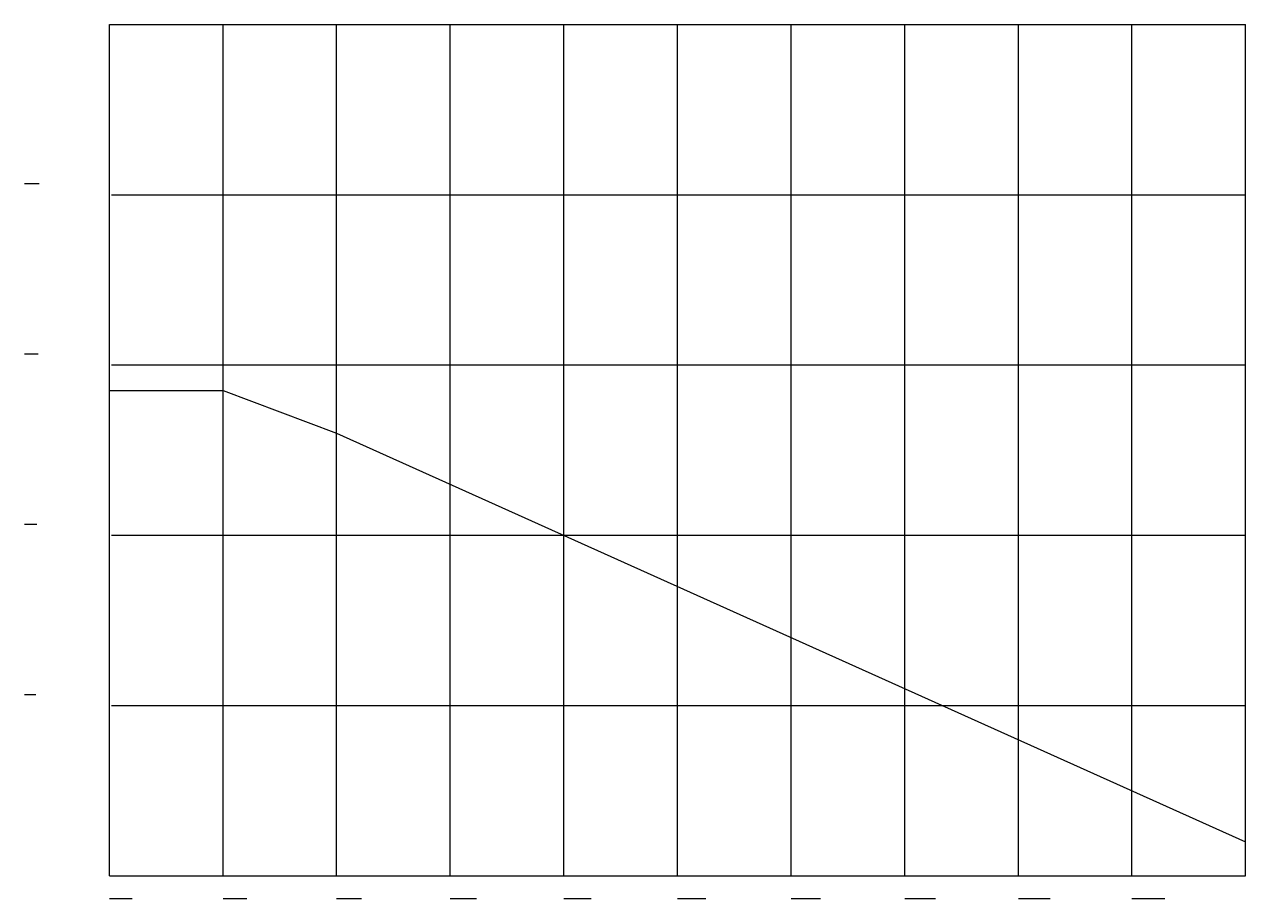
# Model space of a CAD drawing. Extents: x 325 to 1400, y 205 to 975.
import ezdxf

# ---------------------------------------------------------------- set-up
doc = ezdxf.new("R2010")
doc.units = 0
doc.header["$MEASUREMENT"] = 0
doc.layers.get('0').update_dxf_attribs({"linetype": 'CONTINUOUS'})
doc.layers.add('-1', color=7, linetype='CONTINUOUS')
doc.layers.add('1', color=7, linetype='CONTINUOUS')

msp = doc.modelspace()

# ---------------------------------------------------------------- linework, layer by layer
at = {"layer": '-1', "color": 2, "linetype": 'Continuous'}
for p, q in [((325.2, 834.8), (336.2, 834.8)), ((325.2, 834.8), (338.2, 834.8)), ((325.2, 684.8), (336.2, 684.8)), ((325.2, 684.8), (337.2, 684.8)), ((325.2, 534.8), (336.2, 534.8)), ((325.2, 384.8), (335.2, 384.8)), ((400, 205), (420, 205)), ((500, 205), (521, 205)), ((600, 205), (622, 205)), ((700, 205), (723, 205)), ((800, 205), (824, 205)), ((900, 205), (925, 205)), ((1000, 205), (1026, 205)), ((1100, 205), (1127, 205)), ((1200, 205), (1228, 205)), ((1300, 205), (1329, 205))]:
    msp.add_line(p, q, dxfattribs=at)
at = {"color": 7, "linetype": 'Continuous'}
for p, q in [((400, 975), (1400, 975)), ((400, 225), (400, 975)), ((1400, 225), (1400, 975)), ((400, 652.5), (500, 652.5)), ((500, 652.5), (600, 615)), ((600, 615), (1400, 255)), ((400, 225), (1400, 225))]:
    msp.add_line(p, q, dxfattribs=at)
at = {"layer": '1', "color": 4, "linetype": 'Continuous'}
for p, q in [((500, 225), (500, 975)), ((600, 225), (600, 975)), ((700, 225), (700, 975)), ((800, 225), (800, 975)), ((900, 225), (900, 975)), ((1000, 225), (1000, 975)), ((1100, 225), (1100, 975)), ((1200, 225), (1200, 975)), ((1300, 225), (1300, 975)), ((401.9, 825), (1400, 825)), ((401.9, 675), (1400, 675)), ((401.9, 525), (1400, 525)), ((401.9, 375), (1400, 375))]:
    msp.add_line(p, q, dxfattribs=at)

doc.saveas('drawing.dxf')
